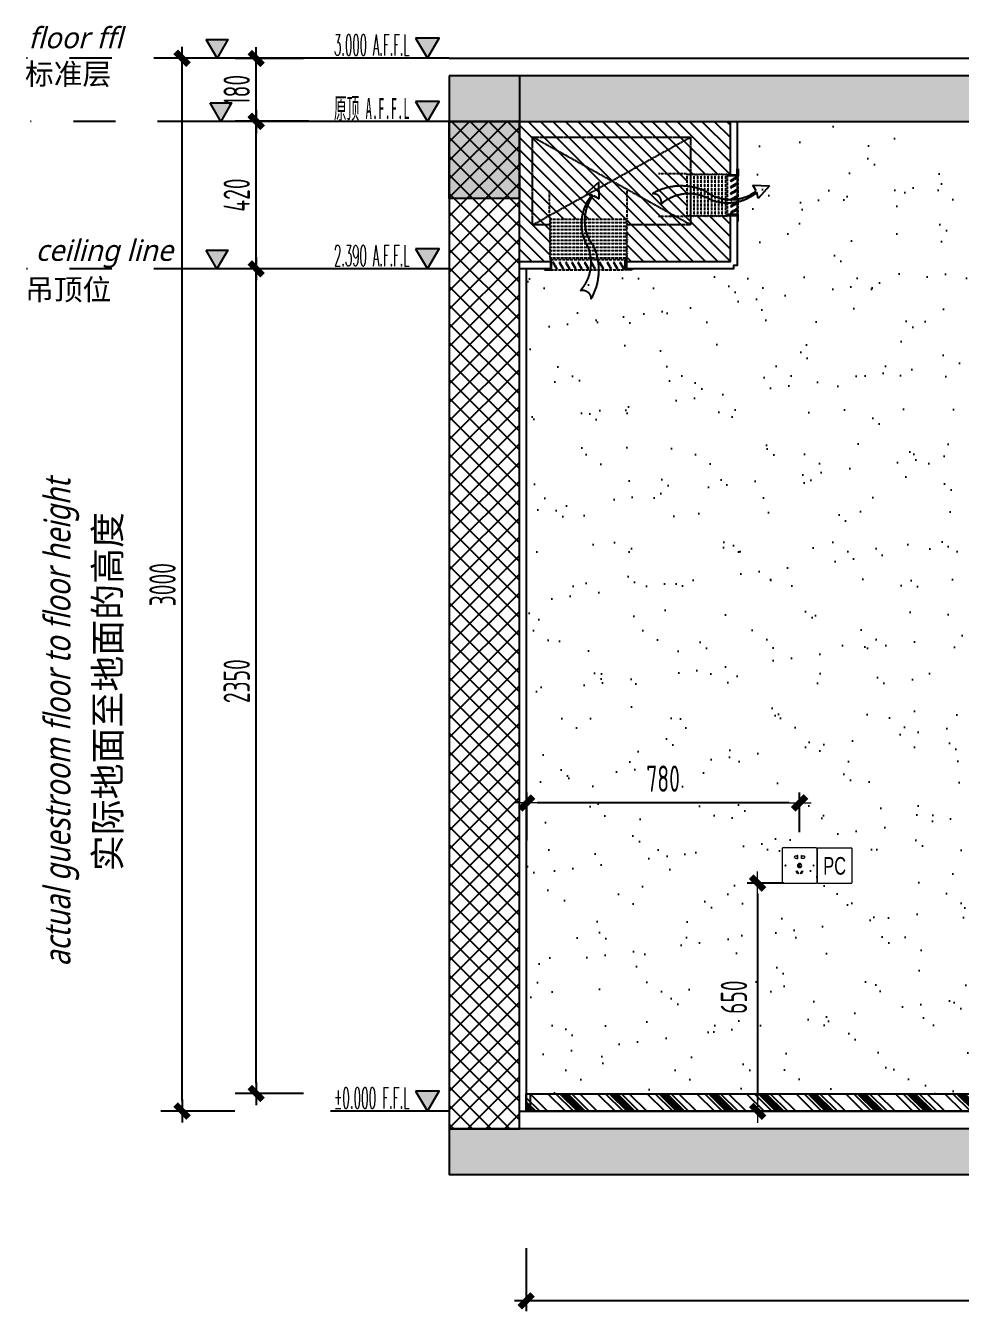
# Model space of a CAD drawing. Header units: inches. Extents: x 96003 to 270950, y -80202 to 65998.
# Drawn here: x 245385 to 248048, y 34878 to 38541 of the extents above; entities that cross this region are included whole.
import ezdxf
from ezdxf.enums import TextEntityAlignment as Align

# ---------------------------------------------------------------- set-up
doc = ezdxf.new("R2010")
doc.units = ezdxf.units.IN
doc.header["$LTSCALE"] = 10
doc.header["$MEASUREMENT"] = 0
doc.linetypes.add('DASH', pattern=[0.35, 0.25, -0.1])
doc.linetypes.add('M-CENTER', pattern=[1.8, 1.2, -0.2, 0.2, -0.2])
for name, color, linetype in [('01', 200, 'Continuous'), ('C-顶面灯具、灯带', 22, 'Continuous'), ('ED-文字说明', 50, 'Continuous'), ('ED-造型尺寸', 44, 'Continuous'), ('EL-1', 1, 'Continuous'), ('EL-DIM', 50, 'Continuous'), ('EL-FURN', 1, 'Continuous'), ('EL-天花轮廓线', 100, 'Continuous'), ('EL-立面', 136, 'Continuous'), ('FC-地面造型', 136, 'Continuous'), ('SBEI', 1, 'Continuous')]:
    doc.layers.add(name, color=color, linetype=linetype)
doc.layers.add('F-2', color=145, linetype='Continuous', lineweight=0)
doc.styles.add('-宋体', font='')
doc.styles.add('CCD_DIM', font='archs.shx', dxfattribs={"width": 0.7})
doc.styles.add('hz', font='simplex', dxfattribs={"width": 0.7, "bigfont": 'hztxt'})
doc.styles.add('LUCIDIA', font='')
doc.styles.add('RomanS', font='romans.shx', dxfattribs={"width": 0.9})
doc.styles.add('st', font='')
doc.styles.add('中文字体', font='', dxfattribs={"width": 0.7})
doc.styles.add('宋体', font='', dxfattribs={"height": 60})
doc.styles.get('-宋体').set_extended_font_data('SimSun')
doc.styles.get('LUCIDIA').set_extended_font_data('Lucida Sans', italic=True)
doc.styles.get('st').set_extended_font_data('SimSun')
doc.styles.get('中文字体').set_extended_font_data('汉鼎简细等线')
doc.styles.get('宋体').set_extended_font_data('SimSun')
doc.dimstyles.new('1.30', dxfattribs={"dimscale": 30, "dimtxt": 2.5, "dimasz": 1, "dimexe": 1, "dimexo": 1.5, "dimgap": 1, "dimtad": 1, "dimdec": 0, "dimrnd": 5, "dimdsep": 46, "dimtxsty": 'CCD_DIM', "dimblk": 'CCD_Dimension_Tick', "dimcen": 1, "dimclrd": 44, "dimclre": 44, "dimclrt": 2, "dimadec": 0, "dimazin": 2, "dimtfac": 1, "dimtdec": 0, "dimtix": 1, "dimtmove": 2, "dimatfit": 3, "dimldrblk": 'CCD_Dimension_Tick', "dimfxl": 5, "dimfxlon": 1, "dimtolj": 1, "dimarcsym": 0})
doc.dimstyles.new('Matrix_30内', dxfattribs={"dimscale": 30, "dimtxt": 2.5, "dimasz": 1, "dimexe": 2, "dimexo": 1.5, "dimgap": 0.6, "dimtad": 1, "dimdec": 0, "dimrnd": 1, "dimzin": 12, "dimdsep": 46, "dimtxsty": 'CCD_DIM', "dimblk": 'CCD_Dimension_Tick', "dimcen": 0.125, "dimclrd": 44, "dimclre": 44, "dimclrt": 50, "dimadec": 0, "dimazin": 0, "dimtfac": 1, "dimtdec": 0, "dimtix": 1, "dimtmove": 2, "dimatfit": 3, "dimldrblk": 'CCD_Leader_Dot', "dimfxl": 5, "dimfxlon": 1, "dimtvp": 1, "dimtolj": 1, "dimtzin": 0, "dimarcsym": 0})

# ---------------------------------------------------------------- blocks, each defined once
blk = doc.blocks.new('*U239')
h = blk.add_hatch()
h.set_pattern_fill('ANSI37', color=250, scale=300, angle=-90)
h.set_pattern_definition([(315, (222532.67, 70619.302), (26.516504, 26.516504), []), (45, (222532.67, 70619.302), (-26.516504, 26.516504), [])])
h.paths.add_polyline_path([(144521, -74484.5), (144521, -74684.5), (147391.2, -74684.5), (147391.2, -74484.5)])
at = {"color": 5, "elevation": 0}
blk.add_lwpolyline([(144521, -74484.5), (144521, -74684.5), (147391.2, -74684.5), (147391.2, -74484.5)], close=True, dxfattribs=at)
blk = doc.blocks.new('CCD_Dimension_Tick')
at = {"color": 0, "linetype": 'ByBlock'}
for p, q in [((-1.09, 0), (0, 0)), ((0, 0), (1.09, 0))]:
    blk.add_line(p, q, dxfattribs=at)
at = {"color": 0, "linetype": 'Continuous', "const_width": 0.608}
blk.add_lwpolyline([(-0.61, -0.61), (0.61, 0.61)], dxfattribs=at)
blk = doc.blocks.new('*D241')
at = {"layer": 'Defpoints', "color": 0, "linetype": 'ByBlock', "transparency": 16777216}
for p in [(246810.9, 35448.4), (249770.9, 35448.4), (246810.9, 34908.4)]:
    blk.add_point(p, dxfattribs=at)
at = {"layer": 'FC-地面造型', "color": 44, "linetype": 'ByBlock', "lineweight": -2, "transparency": 16777216}
for p, q in [((246810.9, 35058.4), (246810.9, 34878.4)), ((249770.9, 35058.4), (249770.9, 34878.4)), ((249740.9, 34908.4), (246840.9, 34908.4))]:
    blk.add_line(p, q, dxfattribs=at)
at = {"layer": 'FC-地面造型', "color": 44, "linetype": 'ByBlock', "lineweight": -2, "transparency": 16777216, "xscale": 30, "yscale": 30, "zscale": 30, "rotation": 180}
blk.add_blockref('CCD_Dimension_Tick', (246810.9, 34908.4), dxfattribs=at)
at = {"layer": 'FC-地面造型', "color": 44, "linetype": 'ByBlock', "lineweight": -2, "transparency": 16777216, "xscale": 30, "yscale": 30, "zscale": 30}
blk.add_blockref('CCD_Dimension_Tick', (249770.9, 34908.4), dxfattribs=at)
at = {"layer": 'FC-地面造型', "color": 2, "linetype": 'ByBlock', "transparency": 16777216, "insert": (248290.9, 34975.9), "char_height": 75, "attachment_point": 5, "style": 'CCD_DIM'}
blk.add_mtext('\\A1;2960', dxfattribs=at)
blk = doc.blocks.new('*U51')
at = {"color": 250}
blk.add_wipeout([(54, -50), (51, -50), (51, -33), (23.9, -33), (21.4, -35.5), (18.9, -33), (16.5, -35.5), (14, -33), (11.5, -35.5), (9, -33), (6.5, -35.5), (4, -33), (1.5, -35.5), (-1, -33), (-3.5, -35.5), (-6, -33), (-8.5, -35.5), (-11, -33), (-13.5, -35.5), (-16, -33), (-18.5, -35.5), (-21, -33), (-23.5, -35.5), (-26, -33), (-28.5, -35.5), (-31, -33), (-33.5, -35.5), (-36, -33), (-38.5, -35.5), (-41, -33), (-43.5, -35.5), (-46, -33), (-48.5, -35.5), (-51, -33), (-53.5, -35.5), (-56, -33), (-58.5, -35.5), (-61, -33), (-63.5, -35.5), (-66, -33), (-68.5, -35.5), (-71, -33), (-73.5, -35.5), (-76, -33), (-78.5, -35.5), (-81, -33), (-83.5, -35.5), (-86, -33), (-88.5, -35.5), (-91, -33), (-91, -33), (-90.9, 83), (-90.9, 83), (-88.4, 85.5), (-85.9, 83), (-83.4, 85.5), (-80.9, 83), (-78.5, 85.5), (-76, 83), (-73.5, 85.5), (-71, 83), (-68.5, 85.5), (-66, 83), (-63.5, 85.5), (-61, 83), (-58.5, 85.5), (-56, 83), (-53.5, 85.5), (-51, 83), (-48.5, 85.5), (-46, 83), (-43.5, 85.5), (-41, 83), (-38.5, 85.5), (-36, 83), (-33.5, 85.5), (-31, 83), (-28.5, 85.5), (-26, 83), (-23.5, 85.5), (-21, 83), (-18.5, 85.5), (-16, 83), (-13.5, 85.5), (-11, 83), (-8.5, 85.5), (-6, 83), (-3.5, 85.5), (-1, 83), (1.5, 85.5), (4, 83), (6.5, 85.5), (9, 83), (11.5, 85.5), (14, 83), (16.5, 85.5), (19, 83), (21.5, 85.5), (24, 83), (51, 83), (51, 100), (54, 100)], dxfattribs=at)
at = {"color": 251, "linetype": 'DASH', "ltscale": 0.25}
for p, q in [((-93.4, 85.5), (-173.2, 85.5)), ((-93.4, 85.5), (-90.9, 83)), ((-91, -33), (-90.9, 83)), ((-88.4, 85.5), (-90.9, 83)), ((-88.4, 85.5), (-85.9, 83)), ((-83.4, 85.5), (-85.9, 83)), ((-83.4, 85.5), (-80.9, 83)), ((-81, -33), (-80.9, 83)), ((-78.5, 85.5), (-80.9, 83)), ((-78.5, 85.5), (-76, 83)), ((-73.5, 85.5), (-76, 83)), ((-73.5, 85.5), (-71, 83)), ((-68.5, 85.5), (-71, 83)), ((-71, -33), (-71, 83)), ((-68.5, 85.5), (-66, 83)), ((-63.5, 85.5), (-66, 83)), ((-63.5, 85.5), (-61, 83)), ((-58.5, 85.5), (-61, 83)), ((-61, -33), (-61, 83)), ((-58.5, 85.5), (-56, 83)), ((-53.5, 85.5), (-56, 83)), ((-53.5, 85.5), (-51, 83)), ((-48.5, 85.5), (-51, 83)), ((-51, -33), (-51, 83)), ((-48.5, 85.5), (-46, 83)), ((-43.5, 85.5), (-46, 83)), ((-43.5, 85.5), (-41, 83)), ((-38.5, 85.5), (-41, 83)), ((-41, -33), (-41, 83)), ((-38.5, 85.5), (-36, 83)), ((-33.5, 85.5), (-36, 83)), ((-33.5, 85.5), (-31, 83)), ((-28.5, 85.5), (-31, 83)), ((-31, -33), (-31, 83)), ((-28.5, 85.5), (-26, 83)), ((-23.5, 85.5), (-26, 83)), ((-23.5, 85.5), (-21, 83)), ((-18.5, 85.5), (-21, 83)), ((-21, -33), (-21, 83)), ((-18.5, 85.5), (-16, 83)), ((-13.5, 85.5), (-16, 83)), ((-13.5, 85.5), (-11, 83)), ((-8.5, 85.5), (-11, 83)), ((-11, -33), (-11, 83)), ((-8.5, 85.5), (-6, 83)), ((-3.5, 85.5), (-6, 83)), ((-3.5, 85.5), (-1, 83)), ((1.5, 85.5), (-1, 83)), ((-1, -33), (-1, 83)), ((1.5, 85.5), (4, 83)), ((6.5, 85.5), (4, 83)), ((6.5, 85.5), (9, 83)), ((11.5, 85.5), (9, 83)), ((9, -33), (9, 83)), ((11.5, 85.5), (14, 83)), ((16.5, 85.5), (14, 83)), ((16.5, 85.5), (19, 83)), ((18.9, -33), (19, 83)), ((21.5, 85.5), (19, 83)), ((21.5, 85.5), (24, 83)), ((24.1, -30), (24.1, 80)), ((54, -30), (54, 80)), ((-93.4, -35.5), (-173.2, -35.5)), ((-93.4, -35.5), (-91, -33)), ((-88.5, -35.5), (-91, -33)), ((-88.5, -35.5), (-86, -33)), ((-83.5, -35.5), (-86, -33)), ((-83.5, -35.5), (-81, -33)), ((-78.5, -35.5), (-81, -33)), ((-78.5, -35.5), (-76, -33)), ((-73.5, -35.5), (-76, -33)), ((-73.5, -35.5), (-71, -33)), ((-68.5, -35.5), (-71, -33)), ((-68.5, -35.5), (-66, -33)), ((-63.5, -35.5), (-66, -33)), ((-63.5, -35.5), (-61, -33)), ((-58.5, -35.5), (-61, -33)), ((-58.5, -35.5), (-56, -33)), ((-53.5, -35.5), (-56, -33)), ((-53.5, -35.5), (-51, -33)), ((-48.5, -35.5), (-51, -33)), ((-48.5, -35.5), (-46, -33)), ((-43.5, -35.5), (-46, -33)), ((-43.5, -35.5), (-41, -33)), ((-38.5, -35.5), (-41, -33)), ((-38.5, -35.5), (-36, -33)), ((-33.5, -35.5), (-36, -33)), ((-33.5, -35.5), (-31, -33)), ((-28.5, -35.5), (-31, -33)), ((-28.5, -35.5), (-26, -33)), ((-23.5, -35.5), (-26, -33)), ((-23.5, -35.5), (-21, -33)), ((-18.5, -35.5), (-21, -33)), ((-18.5, -35.5), (-16, -33)), ((-13.5, -35.5), (-16, -33)), ((-13.5, -35.5), (-11, -33)), ((-8.5, -35.5), (-11, -33)), ((-8.5, -35.5), (-6, -33)), ((-3.5, -35.5), (-6, -33)), ((-3.5, -35.5), (-1, -33)), ((1.5, -35.5), (-1, -33)), ((1.5, -35.5), (4, -33)), ((6.5, -35.5), (4, -33)), ((6.5, -35.5), (9, -33)), ((11.5, -35.5), (9, -33)), ((11.5, -35.5), (14, -33)), ((16.5, -35.5), (14, -33)), ((16.5, -35.5), (18.9, -33)), ((21.4, -35.5), (18.9, -33)), ((21.4, -35.5), (23.9, -33))]:
    blk.add_line(p, q, dxfattribs=at)
at = {"color": 1, "linetype": 'DASH', "ltscale": 30}
for points in [[(24.1, 80), (24.1, 83), (51, 83), (51, 100), (54, 100), (54, 80), (24.1, 80)], [(24.1, -30), (24.1, -33), (51, -33), (51, -50), (54, -50), (54, -30), (24.1, -30)]]:
    blk.add_lwpolyline(points, dxfattribs=at)
at = {"color": 251, "linetype": 'DASH', "ltscale": 0.25}
for points in [[(32.2, 66.9), (33.7, 64.3), (51, 74.3), (49.5, 76.9)], [(32.2, 48.7), (33.7, 46.1), (51, 56.1), (49.5, 58.7)], [(32.2, 30.5), (33.7, 27.9), (51, 37.9), (49.5, 40.5)], [(32.2, 12.4), (33.7, 9.8), (51, 19.8), (49.5, 22.4)], [(32.2, -5.8), (33.7, -8.4), (51, 1.6), (49.5, 4.2)], [(32.2, -23.9), (33.7, -26.5), (51, -16.5), (49.5, -13.9)]]:
    blk.add_lwpolyline(points, close=True, dxfattribs=at)
at = {"color": 136, "linetype": 'DASH', "ltscale": 100}
blk.add_lwpolyline([(95.7, 53.1), (143.1, 51.7), (111.2, 15.6), (107.2, 33.2, -0.292635), (-32, 16.2, 0.303913), (-165.4, -0.3, 0.514477), (-190.2, 29.3, -0.247711), (-35.5, 34.7, 0.335018), (105.4, 37.3)], format="xyb", close=True, dxfattribs=at)
blk = doc.blocks.new('QFGREWGREWGRE W')
at = {"layer": 'EL-FURN', "rotation": 270}
blk.add_blockref('*U51', (106564.9, -27354.9), dxfattribs=at)
blk = doc.blocks.new('ytut')
at = {"color": 250}
blk.add_wipeout([(144774.8, 4910.6), (144771.8, 4910.6), (144771.8, 4893.6), (144744.8, 4893.6), (144742.3, 4896.1), (144739.8, 4893.6), (144737.3, 4896.1), (144734.8, 4893.6), (144732.3, 4896.1), (144729.8, 4893.6), (144727.3, 4896.1), (144724.8, 4893.6), (144722.3, 4896.1), (144719.8, 4893.6), (144717.3, 4896.1), (144714.8, 4893.6), (144712.3, 4896.1), (144709.8, 4893.6), (144707.3, 4896.1), (144704.8, 4893.6), (144702.3, 4896.1), (144699.8, 4893.6), (144697.3, 4896.1), (144694.8, 4893.6), (144692.3, 4896.1), (144689.8, 4893.6), (144687.3, 4896.1), (144684.8, 4893.6), (144682.3, 4896.1), (144679.8, 4893.6), (144677.3, 4896.1), (144674.8, 4893.6), (144672.4, 4896.1), (144669.9, 4893.6), (144667.4, 4896.1), (144664.9, 4893.6), (144662.4, 4896.1), (144659.9, 4893.6), (144657.4, 4896.1), (144654.9, 4893.6), (144652.4, 4896.1), (144649.9, 4893.6), (144647.4, 4896.1), (144644.9, 4893.6), (144642.4, 4896.1), (144639.9, 4893.6), (144637.4, 4896.1), (144634.9, 4893.6), (144632.4, 4896.1), (144629.9, 4893.6), (144629.9, 4893.6), (144629.9, 4677.6), (144629.9, 4677.6), (144632.4, 4675.1), (144634.9, 4677.6), (144637.4, 4675.1), (144639.9, 4677.6), (144642.4, 4675.1), (144644.9, 4677.6), (144647.4, 4675.1), (144649.9, 4677.6), (144652.4, 4675.1), (144654.9, 4677.6), (144657.4, 4675.1), (144659.9, 4677.6), (144662.4, 4675.1), (144664.9, 4677.6), (144667.4, 4675.1), (144669.9, 4677.6), (144672.4, 4675.1), (144674.9, 4677.6), (144677.4, 4675.1), (144679.9, 4677.6), (144682.4, 4675.1), (144684.9, 4677.6), (144687.3, 4675.1), (144689.8, 4677.6), (144692.3, 4675.1), (144694.8, 4677.6), (144697.3, 4675.1), (144699.8, 4677.6), (144702.3, 4675.1), (144704.8, 4677.6), (144707.3, 4675.1), (144709.8, 4677.6), (144712.3, 4675.1), (144714.8, 4677.6), (144717.3, 4675.1), (144719.8, 4677.6), (144722.3, 4675.1), (144724.8, 4677.6), (144727.3, 4675.1), (144729.8, 4677.6), (144732.3, 4675.1), (144734.8, 4677.6), (144737.3, 4675.1), (144739.8, 4677.6), (144742.3, 4675.1), (144744.8, 4677.6), (144771.8, 4677.6), (144771.8, 4660.6), (144774.8, 4660.6)], dxfattribs=at)
at = {"color": 251, "linetype": 'DASH', "ltscale": 0.25}
for p, q in [((144627.4, 4896.1), (144547.6, 4896.1)), ((144627.4, 4896.1), (144629.9, 4893.6)), ((144632.4, 4896.1), (144629.9, 4893.6)), ((144629.9, 4893.6), (144629.9, 4677.6)), ((144632.4, 4896.1), (144634.9, 4893.6)), ((144637.4, 4896.1), (144634.9, 4893.6)), ((144637.4, 4896.1), (144639.9, 4893.6)), ((144642.4, 4896.1), (144639.9, 4893.6)), ((144639.9, 4893.6), (144639.9, 4677.6)), ((144642.4, 4896.1), (144644.9, 4893.6)), ((144647.4, 4896.1), (144644.9, 4893.6)), ((144647.4, 4896.1), (144649.9, 4893.6)), ((144652.4, 4896.1), (144649.9, 4893.6)), ((144649.9, 4893.6), (144649.9, 4677.6)), ((144652.4, 4896.1), (144654.9, 4893.6)), ((144657.4, 4896.1), (144654.9, 4893.6)), ((144657.4, 4896.1), (144659.9, 4893.6)), ((144662.4, 4896.1), (144659.9, 4893.6)), ((144659.9, 4893.6), (144659.9, 4677.6)), ((144662.4, 4896.1), (144664.9, 4893.6)), ((144667.4, 4896.1), (144664.9, 4893.6)), ((144667.4, 4896.1), (144669.9, 4893.6)), ((144672.4, 4896.1), (144669.9, 4893.6)), ((144669.9, 4893.6), (144669.9, 4677.6)), ((144672.4, 4896.1), (144674.8, 4893.6)), ((144677.3, 4896.1), (144674.8, 4893.6)), ((144677.3, 4896.1), (144679.8, 4893.6)), ((144682.3, 4896.1), (144679.8, 4893.6)), ((144679.8, 4893.6), (144679.9, 4677.6)), ((144682.3, 4896.1), (144684.8, 4893.6)), ((144687.3, 4896.1), (144684.8, 4893.6)), ((144687.3, 4896.1), (144689.8, 4893.6)), ((144692.3, 4896.1), (144689.8, 4893.6)), ((144689.8, 4893.6), (144689.9, 4677.6)), ((144692.3, 4896.1), (144694.8, 4893.6)), ((144697.3, 4896.1), (144694.8, 4893.6)), ((144697.3, 4896.1), (144699.8, 4893.6)), ((144702.3, 4896.1), (144699.8, 4893.6)), ((144699.8, 4893.6), (144699.8, 4677.6)), ((144702.3, 4896.1), (144704.8, 4893.6)), ((144707.3, 4896.1), (144704.8, 4893.6)), ((144707.3, 4896.1), (144709.8, 4893.6)), ((144712.3, 4896.1), (144709.8, 4893.6)), ((144709.8, 4893.6), (144709.8, 4677.6)), ((144712.3, 4896.1), (144714.8, 4893.6)), ((144717.3, 4896.1), (144714.8, 4893.6)), ((144717.3, 4896.1), (144719.8, 4893.6)), ((144722.3, 4896.1), (144719.8, 4893.6)), ((144719.8, 4893.6), (144719.8, 4677.6)), ((144722.3, 4896.1), (144724.8, 4893.6)), ((144727.3, 4896.1), (144724.8, 4893.6)), ((144727.3, 4896.1), (144729.8, 4893.6)), ((144732.3, 4896.1), (144729.8, 4893.6)), ((144729.8, 4893.6), (144729.8, 4677.6)), ((144732.3, 4896.1), (144734.8, 4893.6)), ((144737.3, 4896.1), (144734.8, 4893.6)), ((144737.3, 4896.1), (144739.8, 4893.6)), ((144742.3, 4896.1), (144739.8, 4893.6)), ((144739.8, 4893.6), (144739.8, 4677.6)), ((144742.3, 4896.1), (144744.8, 4893.6)), ((144744.9, 4890.6), (144744.9, 4680.6)), ((144774.8, 4890.6), (144774.8, 4680.6)), ((144627.4, 4675.1), (144547.6, 4675.1)), ((144627.4, 4675.1), (144629.9, 4677.6)), ((144632.4, 4675.1), (144629.9, 4677.6)), ((144632.4, 4675.1), (144634.9, 4677.6)), ((144637.4, 4675.1), (144634.9, 4677.6)), ((144637.4, 4675.1), (144639.9, 4677.6)), ((144642.4, 4675.1), (144639.9, 4677.6)), ((144642.4, 4675.1), (144644.9, 4677.6)), ((144647.4, 4675.1), (144644.9, 4677.6)), ((144647.4, 4675.1), (144649.9, 4677.6)), ((144652.4, 4675.1), (144649.9, 4677.6)), ((144652.4, 4675.1), (144654.9, 4677.6)), ((144657.4, 4675.1), (144654.9, 4677.6)), ((144657.4, 4675.1), (144659.9, 4677.6)), ((144662.4, 4675.1), (144659.9, 4677.6)), ((144662.4, 4675.1), (144664.9, 4677.6)), ((144667.4, 4675.1), (144664.9, 4677.6)), ((144667.4, 4675.1), (144669.9, 4677.6)), ((144672.4, 4675.1), (144669.9, 4677.6)), ((144672.4, 4675.1), (144674.9, 4677.6)), ((144677.4, 4675.1), (144674.9, 4677.6)), ((144677.4, 4675.1), (144679.9, 4677.6)), ((144682.4, 4675.1), (144679.9, 4677.6)), ((144682.4, 4675.1), (144684.9, 4677.6)), ((144687.3, 4675.1), (144684.9, 4677.6)), ((144687.3, 4675.1), (144689.8, 4677.6)), ((144692.3, 4675.1), (144689.8, 4677.6)), ((144692.3, 4675.1), (144694.8, 4677.6)), ((144697.3, 4675.1), (144694.8, 4677.6)), ((144697.3, 4675.1), (144699.8, 4677.6)), ((144702.3, 4675.1), (144699.8, 4677.6)), ((144702.3, 4675.1), (144704.8, 4677.6)), ((144707.3, 4675.1), (144704.8, 4677.6)), ((144707.3, 4675.1), (144709.8, 4677.6)), ((144712.3, 4675.1), (144709.8, 4677.6)), ((144712.3, 4675.1), (144714.8, 4677.6)), ((144717.3, 4675.1), (144714.8, 4677.6)), ((144717.3, 4675.1), (144719.8, 4677.6)), ((144722.3, 4675.1), (144719.8, 4677.6)), ((144722.3, 4675.1), (144724.8, 4677.6)), ((144727.3, 4675.1), (144724.8, 4677.6)), ((144727.3, 4675.1), (144729.8, 4677.6)), ((144732.3, 4675.1), (144729.8, 4677.6)), ((144732.3, 4675.1), (144734.8, 4677.6)), ((144737.3, 4675.1), (144734.8, 4677.6)), ((144737.3, 4675.1), (144739.8, 4677.6)), ((144742.3, 4675.1), (144739.8, 4677.6)), ((144742.3, 4675.1), (144744.8, 4677.6))]:
    blk.add_line(p, q, dxfattribs=at)
at = {"color": 1, "linetype": 'DASH', "ltscale": 30}
for points in [[(144744.9, 4890.6), (144744.9, 4893.6), (144771.8, 4893.6), (144771.8, 4910.6), (144774.8, 4910.6), (144774.8, 4890.6), (144744.9, 4890.6)], [(144744.9, 4680.6), (144744.9, 4677.6), (144771.8, 4677.6), (144771.8, 4660.6), (144774.8, 4660.6), (144774.8, 4680.6), (144744.9, 4680.6)]]:
    blk.add_lwpolyline(points, dxfattribs=at)
at = {"color": 251, "linetype": 'DASH', "ltscale": 0.25}
for points in [[(144753.1, 4884.6), (144754.6, 4887.2), (144771.9, 4877.2), (144770.4, 4874.6)], [(144753.1, 4866.4), (144754.6, 4869), (144771.9, 4859), (144770.4, 4856.4)], [(144753.1, 4848.3), (144754.6, 4850.9), (144771.9, 4840.9), (144770.4, 4838.3)], [(144753.1, 4830.9), (144754.6, 4833.5), (144771.9, 4823.5), (144770.4, 4820.9)], [(144753.1, 4813.6), (144754.6, 4816.2), (144771.9, 4806.2), (144770.4, 4803.6)], [(144753.1, 4794.7), (144754.6, 4797.3), (144771.9, 4787.3), (144770.4, 4784.7)], [(144753.1, 4775.8), (144754.6, 4778.4), (144771.9, 4768.4), (144770.4, 4765.8)], [(144753.1, 4752.2), (144754.6, 4754.8), (144771.9, 4744.8), (144770.4, 4742.2)], [(144753.1, 4730.1), (144754.6, 4732.7), (144771.9, 4722.7), (144770.4, 4720.1)], [(144753.1, 4711.9), (144754.6, 4714.5), (144771.9, 4704.5), (144770.4, 4701.9)], [(144753.1, 4693.8), (144754.6, 4696.4), (144771.9, 4686.4), (144770.4, 4683.8)]]:
    blk.add_lwpolyline(points, close=True, dxfattribs=at)
at = {"color": 136, "linetype": 'DASH', "ltscale": 100}
blk.add_lwpolyline([(144572, 4755), (144524.6, 4756.3), (144556.5, 4792.5), (144560.4, 4774.8, -0.292635), (144699.7, 4791.8, 0.303913), (144833.1, 4808.3, 0.514477), (144857.9, 4778.8, -0.247711), (144703.2, 4773.3, 0.335018), (144562.3, 4770.8)], format="xyb", close=True, dxfattribs=at)
blk = doc.blocks.new('A$C7C994854')
at = {"color": 0}
blk.add_lwpolyline([(0, 100), (95, 100, -0.414214), (97.5, 97.5), (97.5, 2.5, -0.414214), (95, 0), (0, 0, -0.414214), (-2.5, 2.5), (-2.5, 97.5, -0.414214)], format="xyb", close=True, dxfattribs=at)
for points in [[(40.1, 71.5), (40.1, 70), (42.1, 70), (42.1, 79), (40.1, 79), (40.1, 76.7)], [(54.9, 71.5), (54.9, 70), (52.9, 70), (52.9, 79), (54.9, 79), (54.9, 76.7)]]:
    blk.add_lwpolyline(points, dxfattribs=at)
for points in [[(46.5, 45.5), (48.5, 45.5), (48.5, 54.5), (46.5, 54.5)], [(42.6, 26), (44.4, 27), (39.9, 34.8), (38.1, 33.8)], [(50.6, 27), (52.4, 26), (56.9, 33.8), (55.1, 34.8)]]:
    blk.add_lwpolyline(points, close=True, dxfattribs=at)
for centre, radius in [((7.5, 50), 1.54), ((47.5, 50), 6), ((87.5, 50), 1.54)]:
    blk.add_circle(centre, radius, dxfattribs=at)
for centre, start, end in [((37.1, 74.1), 40.2111, 319.7889), ((57.9, 74.1), 220.2111, 139.7889)]:
    blk.add_arc(centre, 4, start, end, dxfattribs=at)
blk = doc.blocks.new('*U64')
at = {"xscale": -1}
blk.add_blockref('A$C7C994854', (40.4, -29.9), dxfattribs=at)
blk = doc.blocks.new('TRG')
at = {"elevation": 0}
blk.add_lwpolyline([(346153.8, -107584.4), (346058.8, -107584.4, 0.414214), (346056.3, -107586.9), (346056.3, -107681.9, 0.414214), (346058.8, -107684.4), (346153.8, -107684.4, 0.414214), (346156.3, -107681.9), (346156.3, -107586.9, 0.414214)], format="xyb", close=True, dxfattribs=at)
at = {"color": 50, "style": '中文字体', "width": 0.7, "flags": 1}
blk.add_attdef('PC', text='', height=50, dxfattribs=at).set_placement((346108.7, -107631.8, 0), align=Align.MIDDLE_CENTER)
blk = doc.blocks.new('20150427.18001625')
blk.add_blockref('TRG', (-346110.7, 107627.3))
at = {"style": '中文字体', "width": 0.7}
blk.add_attdef('PS', text='', height=50, dxfattribs=at).set_placement((-4.4, -32.9), align=Align.CENTER)
blk = doc.blocks.new('*U195')
blk.add_blockref('20150427.18001625', (-2.7, 27.1, 0)).add_auto_attribs({'PS': 'PC'})
blk = doc.blocks.new('*D244')
at = {"layer": 'Defpoints', "color": 0, "linetype": 'ByBlock', "transparency": 16777216}
for p in [(247590, 36098.4), (247470.5, 35448.4), (247632.7, 35448.4)]:
    blk.add_point(p, dxfattribs=at)
at = {"layer": 'F-2', "color": 44, "lineweight": -2, "transparency": 16777216}
for p, q in [((247545, 36098.4), (247440.5, 36098.4)), ((247470.5, 36068.4), (247470.5, 35478.4)), ((247587.7, 35448.4), (247440.5, 35448.4))]:
    blk.add_line(p, q, dxfattribs=at)
at = {"layer": 'F-2', "color": 44, "linetype": 'ByBlock', "lineweight": -2, "transparency": 16777216, "xscale": 30, "yscale": 30, "zscale": 30}
for p, rotation in [((247470.5, 36098.4), 90), ((247470.5, 35448.4), 270)]:
    blk.add_blockref('CCD_Dimension_Tick', p, dxfattribs=dict(at, rotation=rotation))
at = {"layer": 'F-2', "color": 2, "linetype": 'ByBlock', "transparency": 16777216, "insert": (247403, 35773.4), "char_height": 75, "attachment_point": 5, "rotation": 90, "style": 'CCD_DIM'}
blk.add_mtext('\\A1;650', dxfattribs=at)
blk = doc.blocks.new('*D240')
at = {"layer": 'Defpoints', "color": 0, "linetype": 'ByBlock', "transparency": 16777216}
for p in [(246812.4, 36326.9), (247590, 36198.4), (246812.4, 36175)]:
    blk.add_point(p, dxfattribs=at)
at = {"layer": 'F-2', "color": 44, "lineweight": -2, "transparency": 16777216}
for p, q in [((246812.4, 36220), (246812.4, 36356.9)), ((247590, 36243.4), (247590, 36356.9)), ((247560, 36326.9), (246842.4, 36326.9))]:
    blk.add_line(p, q, dxfattribs=at)
at = {"layer": 'F-2', "color": 44, "linetype": 'ByBlock', "lineweight": -2, "transparency": 16777216, "xscale": 30, "yscale": 30, "zscale": 30, "rotation": 180}
blk.add_blockref('CCD_Dimension_Tick', (246812.4, 36326.9), dxfattribs=at)
at = {"layer": 'F-2', "color": 44, "linetype": 'ByBlock', "lineweight": -2, "transparency": 16777216, "xscale": 30, "yscale": 30, "zscale": 30}
blk.add_blockref('CCD_Dimension_Tick', (247590, 36326.9), dxfattribs=at)
at = {"layer": 'F-2', "color": 2, "linetype": 'ByBlock', "transparency": 16777216, "insert": (247201.2, 36395.9), "char_height": 75, "attachment_point": 5, "style": 'CCD_DIM'}
blk.add_mtext('\\A1;780', dxfattribs=at)
blk = doc.blocks.new('*D369')
at = {"layer": 'Defpoints', "color": 0, "linetype": 'ByBlock', "transparency": 16777216}
for p in [(246041.7, 38447.7), (246221.7, 38447.7), (246221.7, 38268.1)]:
    blk.add_point(p, dxfattribs=at)
at = {"layer": 'EL-天花轮廓线', "color": 44, "lineweight": -2, "transparency": 16777216}
for p, q in [((246176.7, 38447.7), (245981.7, 38447.7)), ((246041.7, 38298.1), (246041.7, 38417.7)), ((246176.7, 38268.1), (245981.7, 38268.1))]:
    blk.add_line(p, q, dxfattribs=at)
at = {"layer": 'EL-天花轮廓线', "color": 44, "linetype": 'ByBlock', "lineweight": -2, "transparency": 16777216, "xscale": 30, "yscale": 30, "zscale": 30}
for p, rotation in [((246041.7, 38447.7), 90), ((246041.7, 38268.1), 270)]:
    blk.add_blockref('CCD_Dimension_Tick', p, dxfattribs=dict(at, rotation=rotation))
at = {"layer": 'EL-天花轮廓线', "color": 50, "linetype": 'ByBlock', "transparency": 16777216, "insert": (245986.2, 38357.9), "char_height": 75, "attachment_point": 5, "rotation": 90, "style": 'CCD_DIM'}
blk.add_mtext('\\A1;180', dxfattribs=at)
blk = doc.blocks.new('CCD_Leader_Dot')
at = {"color": 0, "linetype": 'ByBlock'}
blk.add_line((-5, 0), (-10, 0), dxfattribs=at)
at = {"color": 0, "linetype": 'ByBlock', "const_width": 5}
blk.add_lwpolyline([(-2.5, 0, 1), (2.5, 0, 1)], format="xyb", close=True, dxfattribs=at)
blk = doc.blocks.new('*D370')
at = {"layer": 'Defpoints', "color": 0, "linetype": 'ByBlock', "transparency": 16777216}
for p in [(245830.4, 38448.7), (246221.7, 38448.7), (246221.7, 35448.7)]:
    blk.add_point(p, dxfattribs=at)
at = {"layer": 'EL-天花轮廓线', "color": 44, "lineweight": -2, "transparency": 16777216}
for p, q in [((245980.4, 38448.7), (245770.4, 38448.7)), ((245830.4, 35478.7), (245830.4, 38418.7)), ((245980.4, 35448.7), (245770.4, 35448.7))]:
    blk.add_line(p, q, dxfattribs=at)
at = {"layer": 'EL-天花轮廓线', "color": 44, "linetype": 'ByBlock', "lineweight": -2, "transparency": 16777216, "xscale": 30, "yscale": 30, "zscale": 30}
for p, rotation in [((245830.4, 38448.7), 90), ((245830.4, 35448.7), 270)]:
    blk.add_blockref('CCD_Dimension_Tick', p, dxfattribs=dict(at, rotation=rotation))
at = {"layer": 'EL-天花轮廓线', "color": 50, "linetype": 'ByBlock', "transparency": 16777216, "insert": (245774.9, 36948.7), "char_height": 75, "attachment_point": 5, "rotation": 90, "style": 'CCD_DIM'}
blk.add_mtext('\\A1;3000', dxfattribs=at)
blk = doc.blocks.new('ELEVATION')
blk.add_hatch(color=256).paths.add_polyline_path([(4.17, 2.47), (2.7, 0), (1.23, 2.47)])
blk.add_line((0, 0), (14.67, 0))
blk.add_lwpolyline([(4.17, 2.47), (2.7, 0), (1.23, 2.47)], close=True)
at = {"style": 'hz', "width": 0.444477}
blk.add_attdef('ELEV', text='', height=2.5, dxfattribs=at).set_placement((4.89, 0.32), (14.26, 0.32), align=Align.FIT)
blk = doc.blocks.new('A$C2E6F40A5')
blk.add_hatch(color=256).paths.add_polyline_path([(40, 69.3), (-40, 69.3), (0, 0)])
at = {"color": 0}
blk.add_lwpolyline([(40, 69.3), (-40, 69.3), (0, 0), (40, 69.3)], dxfattribs=at)
blk = doc.blocks.new('20150428.1023048')
at = {"layer": 'ED-造型尺寸', "color": 250, "linetype": 'M-CENTER', "ltscale": 2}
blk.add_line((21.19, 0, 0), (-14.89, 0, 0), dxfattribs=at)
at = {"layer": 'ED-造型尺寸', "xscale": -0.0256, "yscale": 0.0256, "zscale": 0.0256}
blk.add_blockref('A$C2E6F40A5', (3.19, 0, 0), dxfattribs=at)
blk = doc.blocks.new('*D371')
at = {"layer": 'Defpoints', "color": 0, "linetype": 'ByBlock', "transparency": 16777216}
for p in [(246041.7, 38268.9), (246851.8, 38268.9), (246221.7, 37848.7)]:
    blk.add_point(p, dxfattribs=at)
at = {"layer": 'EL-天花轮廓线', "color": 44, "lineweight": -2, "transparency": 16777216}
for p, q in [((246191.7, 38268.9), (245981.7, 38268.9)), ((246041.7, 37878.7), (246041.7, 38238.9)), ((246176.7, 37848.7), (245981.7, 37848.7))]:
    blk.add_line(p, q, dxfattribs=at)
at = {"layer": 'EL-天花轮廓线', "color": 44, "linetype": 'ByBlock', "lineweight": -2, "transparency": 16777216, "xscale": 30, "yscale": 30, "zscale": 30}
for p, rotation in [((246041.7, 38268.9), 90), ((246041.7, 37848.7), 270)]:
    blk.add_blockref('CCD_Dimension_Tick', p, dxfattribs=dict(at, rotation=rotation))
at = {"layer": 'EL-天花轮廓线', "color": 50, "linetype": 'ByBlock', "transparency": 16777216, "insert": (245986.2, 38058.8), "char_height": 75, "attachment_point": 5, "rotation": 90, "style": 'CCD_DIM'}
blk.add_mtext('\\A1;420', dxfattribs=at)
blk = doc.blocks.new('*D372')
at = {"layer": 'Defpoints', "color": 0, "linetype": 'ByBlock', "transparency": 16777216}
for p in [(246041.7, 37848.7), (246221.7, 37848.7), (246221.7, 35498.7)]:
    blk.add_point(p, dxfattribs=at)
at = {"layer": 'EL-天花轮廓线', "color": 44, "lineweight": -2, "transparency": 16777216}
for p, q in [((246176.7, 37848.7), (245981.7, 37848.7)), ((246041.7, 35528.7), (246041.7, 37818.7)), ((246176.7, 35498.7), (245981.7, 35498.7))]:
    blk.add_line(p, q, dxfattribs=at)
at = {"layer": 'EL-天花轮廓线', "color": 44, "linetype": 'ByBlock', "lineweight": -2, "transparency": 16777216, "xscale": 30, "yscale": 30, "zscale": 30}
for p, rotation in [((246041.7, 37848.7), 90), ((246041.7, 35498.7), 270)]:
    blk.add_blockref('CCD_Dimension_Tick', p, dxfattribs=dict(at, rotation=rotation))
at = {"layer": 'EL-天花轮廓线', "color": 50, "linetype": 'ByBlock', "transparency": 16777216, "insert": (245986.2, 36673.7), "char_height": 75, "attachment_point": 5, "rotation": 90, "style": 'CCD_DIM'}
blk.add_mtext('\\A1;2350', dxfattribs=at)

msp = doc.modelspace()

# ---------------------------------------------------------------- hatches: boundary and pattern name
h = msp.add_hatch(color=250)
h.dxf.hatch_style = 1
h.paths.add_polyline_path([(246591.8, 38398.7), (246591.8, 38268.7), (249790.9, 38268.4), (249790.9, 38398.4)])
h = msp.add_hatch(color=250)
h.dxf.hatch_style = 1
h.paths.add_polyline_path([(246791.8, 38268.7), (246591.8, 38268.7), (246591.8, 38048.7), (246791.8, 38048.7)])
at = {"linetype": 'ByBlock'}
h = msp.add_hatch(dxfattribs=at)
h.set_pattern_fill('ANSI31', color=250, scale=200)
h.set_pattern_definition([(135, (386003.478, 114926.09), (17.6776695, 17.6776695), [])])
h.paths.add_polyline_path([(246791.8, 37868.4), (246791.8, 38268.7), (247391.8, 38268.7), (247391.8, 37868.4)])
h = msp.add_hatch(color=250)
h.dxf.hatch_style = 1
h.paths.add_polyline_path([(246591.8, 35398.4), (246591.8, 35268.4), (249800.9, 35268.4), (249800.9, 35398.4)])
at = {"layer": 'FC-地面造型', "linetype": 'ByBlock'}
h = msp.add_hatch(dxfattribs=at)
h.set_pattern_fill('AR-SAND', color=250, scale=100)
h.set_pattern_definition([(37.5, (-10673.94, 3777.11), (-6.29934, 192.68238), [0, -152, 0, -170, 0, -162.5]), (7.5, (-10673.94, 3777.1), (176.97767, 282.2146), [0, -82, 0, -137, 0, -52.5]), (327.5, (-10796.94, 3777.11), (311.41419, 0.56591), [0, -50, 0, -180, 0, -235]), (317.5, (-10796.94, 3777.1), (300.61266, 87.76756), [0, -25, 0, -118, 0, -135])])
h.paths.add_polyline_path([(250420.9, 37848.4), (250220.9, 37848.4), (250220.9, 37798.5), (249770.9, 37798.3), (249770.9, 38268.4), (247411.8, 38268.6), (247401.8, 37848.4), (246810.9, 37848.4), (246810.9, 35498.4), (249770.9, 35498.4), (249770.9, 35918.4), (250420.9, 35918.4)])
h = msp.add_hatch(dxfattribs=at)
h.set_pattern_fill('CYL', color=250, scale=100, angle=90, pattern_type=2)
h.set_pattern_definition([(315, (168220.8, 535769.94), (-70.710678, -70.710678), []), (315, (168219.39, 535768.53), (-70.710678, -70.710678), []), (315, (168216.56, 535765.7), (-70.710678, -70.710678), []), (315, (168210.9, 535760.04), (-70.710678, -70.710678), []), (315, (168199.59, 535748.73), (-70.710678, -70.710678), []), (315, (168174.13, 535723.27), (-70.710678, -70.710678), []), (315, (168162.82, 535711.96), (-70.710678, -70.710678), []), (315, (168157.16, 535706.3), (-70.710678, -70.710678), []), (315, (168154.33, 535703.47), (-70.710678, -70.710678), []), (315, (168152.92, 535702.06), (-70.710678, -70.710678), [])])
h.paths.add_polyline_path([(249770.9, 35448.4), (246810.9, 35448.4), (246810.9, 35498.4), (249770.9, 35498.4)])

# ---------------------------------------------------------------- linework, layer by layer
at = {"color": 5}
for p, q in [((246591.8, 38448.7), (249790.9, 38448.4, 0)), ((246793.3, 35448.4, 0), (249800.9, 35448.4, 0))]:
    msp.add_line(p, q, dxfattribs=at)
at = {"layer": '01'}
for points in [[(246591.8, 38398.7), (246591.8, 38268.7), (249790.9, 38268.4), (249790.9, 38398.4)], [(246591.8, 35398.4), (246591.8, 35268.4), (249800.9, 35268.4), (249800.9, 35398.4)]]:
    msp.add_lwpolyline(points, close=True, dxfattribs=at)
msp.add_lwpolyline([(246791.8, 38398.7), (246791.8, 38048.7), (246591.8, 38048.7), (246591.8, 38268.7)], dxfattribs=at)
at = {"layer": 'EL-1', "linetype": 'DASH'}
msp.add_lwpolyline([(246829.4, 37974), (247279.4, 38224)], dxfattribs=at)
at = {"layer": 'FC-地面造型', "color": 20, "linetype": 'ByBlock'}
msp.add_line((246810.9, 37848.4), (246810.9, 35448.4), dxfattribs=at)
at = {"layer": 'FC-地面造型', "color": 30, "linetype": 'ByBlock'}
msp.add_lwpolyline([(249770.9, 35448.4), (246810.9, 35448.4), (246810.9, 35498.4), (249770.9, 35498.4)], close=True, dxfattribs=at)
at = {"layer": 'SBEI', "color": 136}
msp.add_lwpolyline([(247391.8, 38268.7), (247391.8, 37868.4), (246791.8, 37868.4)], dxfattribs=at)
at = {"layer": 'SBEI', "color": 3, "elevation": 0}
msp.add_lwpolyline([(246812.4, 35498.4), (246822.4, 35498.4), (246822.4, 35448.4)], dxfattribs=at)

# ---------------------------------------------------------------- block references
at = {"layer": 'C-顶面灯具、灯带', "color": 8, "linetype": 'ByBlock', "rotation": 90.00000000000001}
msp.add_blockref('*U239', (172107.3, -109122.5, 0), dxfattribs=at)
at = {"layer": 'ED-文字说明'}
ref = msp.add_blockref('ELEVATION', (246591.8, 38448.7), dxfattribs=dict(at, xscale=-23.04, yscale=23.04, zscale=23.04))
ref.add_attrib('ELEV', '3.000 A.F.F.L', dxfattribs={"layer": '0', "height": 60, "style": 'RomanS', "width": 0.357941}).set_placement((246263.4, 38456.1, 0), (246479.1, 38456.1, 0), align=Align.FIT)
ref = msp.add_blockref('ELEVATION', (246591.8, 38268.1), dxfattribs=dict(at, xscale=-23.04, yscale=23.04, zscale=23.04))
ref.add_attrib('ELEV', '原顶 A.F.F.L', dxfattribs={"layer": '0', "height": 60, "style": '-宋体', "width": 0.421459}).set_placement((246263.4, 38275.6, 0), (246479.1, 38275.6, 0), align=Align.FIT)
ref = msp.add_blockref('ELEVATION', (246591.7, 37848.7), dxfattribs=dict(at, xscale=-23.04, yscale=23.04, zscale=23.04))
ref.add_attrib('ELEV', '2.390 A.F.F.L', dxfattribs={"layer": '0', "height": 60, "style": 'RomanS', "width": 0.357941}).set_placement((246263.2, 37856.1, 0), (246479, 37856.1, 0), align=Align.FIT)
ref = msp.add_blockref('ELEVATION', (246591.8, 35448.7), dxfattribs=dict(at, xscale=-23.04, yscale=23.04, zscale=23.04))
ref.add_attrib('ELEV', '%%p0.000 F.F.L', dxfattribs={"layer": '0', "height": 60, "style": 'RomanS', "width": 0.361366}).set_placement((246263.4, 35456.1, 0), (246479.1, 35456.1, 0), align=Align.FIT)
at = {"layer": 'ED-造型尺寸', "xscale": 30, "yscale": 30, "zscale": 30}
for p in [(245834.4, 38448.7, 0), (245845.2, 38268.1, 0), (245834.3, 37848.7, 0)]:
    msp.add_blockref('20150428.1023048', p, dxfattribs=at)
at = {"layer": 'F-2'}
for name, p in [('*U64', (247597.1, 36128.4)), ('*U195', (247697.1, 36128.4))]:
    msp.add_blockref(name, p, dxfattribs=at)

# ---------------------------------------------------------------- texts
at = {"layer": 'ED-文字说明'}
for s, style, p in [('ceiling line', 'LUCIDIA', (245413.1, 37871.3)), ('吊顶位', 'st', (245383.4, 37759.5))]:
    msp.add_text(s, height=60, dxfattribs=dict(at, style=style)).set_placement(p)
at = {"layer": 'ED-文字说明', "style": 'LUCIDIA', "width": 0.8}
msp.add_text('actual guestroom floor to floor height', height=75, rotation=90, dxfattribs=at).set_placement((245512.3, 35862))
at = {"layer": 'ED-文字说明', "style": '宋体'}
msp.add_text('实际地面至地面的高度', height=75, rotation=90, dxfattribs=at).set_placement((245655.8, 36132.4))
at = {"layer": 'EL-DIM', "color": 2}
for s, style, p in [('floor ffl ', 'LUCIDIA', (245392.2, 38477)), ('标准层', 'st', (245383, 38373.6))]:
    msp.add_text(s, height=60, dxfattribs=dict(at, style=style)).set_placement(p)

# ---------------------------------------------------------------- dimensions: what is measured, and where the dimension line sits
at = {"layer": 'EL-天花轮廓线', "color": 136, "linetype": 'ByBlock'}
for base, p1, p2, picture, middle in [((245830.4, 38448.7), (246221.7, 35448.7), (246221.7, 38448.7), '*D370', (245774.9, 36948.7)), ((246041.7, 38447.7), (246221.7, 38268.1), (246221.7, 38447.7), '*D369', (245986.2, 38357.9)), ((246041.7, 37848.7), (246221.7, 35498.7), (246221.7, 37848.7), '*D372', (245986.2, 36673.7))]:
    dim = msp.add_linear_dim(base=base, p1=p1, p2=p2, angle=90, dimstyle='Matrix_30内', dxfattribs=at)
    dim.commit()
    dim.dimension.update_dxf_attribs({"geometry": picture, "text_midpoint": middle})
at = {"layer": 'F-2', "color": 30, "linetype": 'ByBlock'}
for base, p1, p2, angle, picture, middle in [((246812.4, 36326.9), (247590, 36198.4), (246812.4, 36175), 180, '*D240', (247201.2, 36395.9)), ((247470.5, 35448.4), (247590, 36098.4), (247632.7, 35448.4), 90, '*D244', (247403, 35773.4))]:
    dim = msp.add_linear_dim(base=base, p1=p1, p2=p2, angle=angle, dimstyle='1.30', dxfattribs=at)
    dim.commit()
    dim.dimension.update_dxf_attribs({"geometry": picture, "text_midpoint": middle})
at = {"layer": 'FC-地面造型', "color": 8, "linetype": 'ByBlock'}
dim = msp.add_linear_dim(base=(246810.9, 34908.4), p1=(249770.9, 35448.4), p2=(246810.9, 35448.4), angle=180, dimstyle='1.30', dxfattribs=at)
dim.commit()
dim.dimension.update_dxf_attribs({"geometry": '*D241', "text_midpoint": (248290.9, 34975.9)})

# ---------------------------------------------------------------- next in the draw order: block references
at = {"layer": 'EL-立面', "rotation": 90.00000000000001}
msp.add_blockref('QFGREWGREWGRE W', (220006, -68531.5), dxfattribs=at)

# ---------------------------------------------------------------- next in the draw order: linework, layer by layer
at = {"layer": 'EL-1', "linetype": 'DASH', "elevation": 0}
msp.add_lwpolyline([(247279.4, 37974), (246829.4, 37974), (246829.4, 38224), (247279.4, 38224)], close=True, dxfattribs=at)
at = {"layer": 'EL-1', "linetype": 'DASH'}
msp.add_lwpolyline([(247279.4, 37974), (246829.4, 38224)], dxfattribs=at)
at = {"layer": 'SBEI', "color": 3}
msp.add_lwpolyline([(247411.8, 38268.7), (247411.8, 37858.4), (247401.8, 37858.4), (247401.8, 37848.4), (246791.8, 37848.4)], dxfattribs=at)

# ---------------------------------------------------------------- next in the draw order: block references
at = {"xscale": -1, "rotation": 90}
msp.add_blockref('ytut', (251774, 182620.2), dxfattribs=at)

# ---------------------------------------------------------------- next in the draw order: dimensions: what is measured, and where the dimension line sits
at = {"layer": 'EL-天花轮廓线', "color": 136, "linetype": 'ByBlock'}
dim = msp.add_linear_dim(base=(246041.7, 38268.9), p1=(246221.7, 37848.7), p2=(246851.8, 38268.9), angle=90, dimstyle='Matrix_30内', dxfattribs=at)
dim.commit()
dim.dimension.update_dxf_attribs({"geometry": '*D371', "text_midpoint": (245986.2, 38058.8)})

doc.saveas('drawing.dxf')
